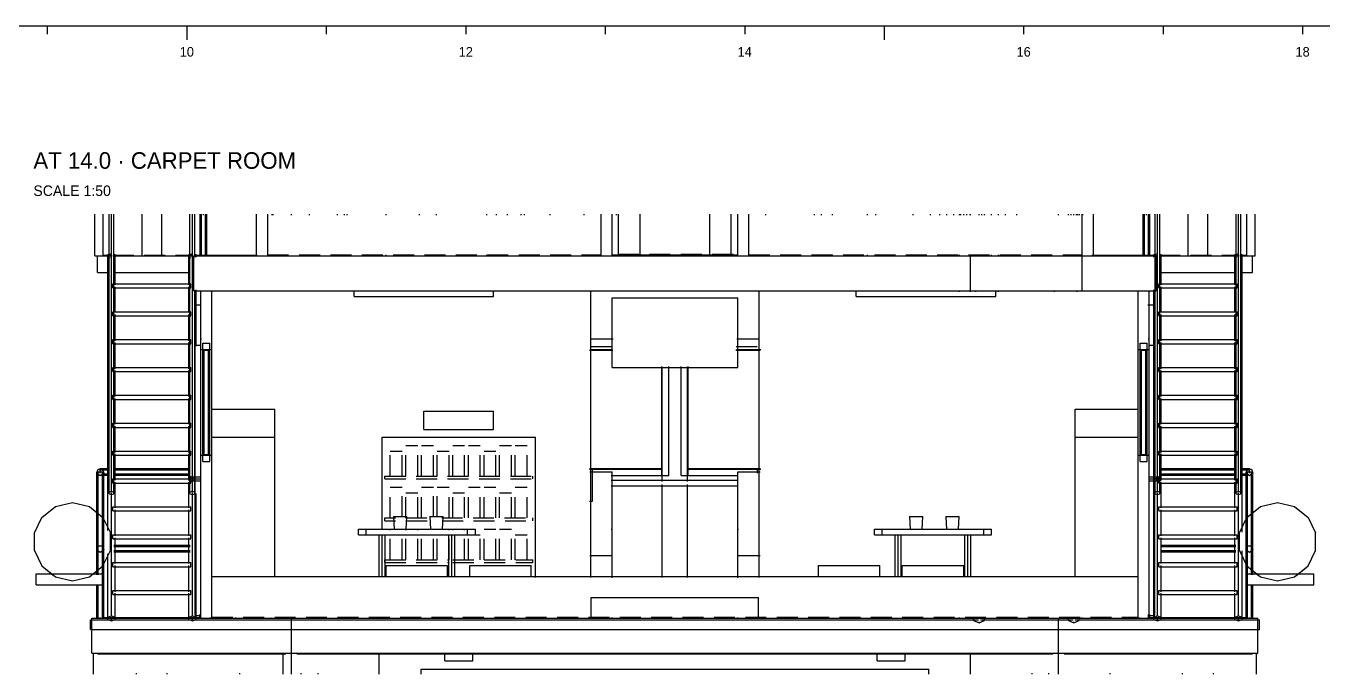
# Model space of a CAD drawing. Extents: x 5 to 836, y 5 to 589.
# Drawn here: x 209.9 to 395.9, y 182 to 275 of the extents above; entities that cross this region are included whole.
import ezdxf
from ezdxf.enums import TextEntityAlignment as Align

# ---------------------------------------------------------------- set-up
doc = ezdxf.new("R2010")
doc.units = 0
doc.linetypes.add('DASHED', pattern=[4.5, 3, -1.5])
for name, color, linetype in [('CUT', 7, 'CONTINUOUS'), ('DETAIL', 8, 'CONTINUOUS'), ('DIM', 3, 'CONTINUOUS'), ('MARKING', 4, 'DASHED'), ('OUTLINE', 7, 'CONTINUOUS'), ('TEXT', 7, 'CONTINUOUS')]:
    doc.layers.add(name, color=color, linetype=linetype)

msp = doc.modelspace()

# ---------------------------------------------------------------- linework, layer by layer
at = {"layer": 'CUT'}
for p, q in [((243, 242), (243, 248)), ((244.6, 242), (244.6, 248)), ((292.4, 242), (292.4, 248)), ((294, 242), (294, 248)), ((312, 242), (312, 248)), ((313.6, 242), (313.6, 248)), ((361.4, 242), (361.4, 248)), ((363, 242), (363, 248)), ((234, 237), (234, 242)), ((234, 242), (372, 242)), ((234.2, 242.1), (243, 242.1)), ((234.2, 242.02), (234.2, 242.06)), ((234.2, 242.02), (243, 242.02)), ((294, 242.16), (312, 242.16)), ((294, 242.06), (312, 242.06)), ((363, 242.1), (371.8, 242.1)), ((363, 242.02), (371.8, 242.02)), ((371.8, 242.06), (371.8, 242.1)), ((372, 237), (372, 242)), ((234, 237), (372, 237)), ((235, 228.58), (235, 237)), ((236.6, 228.58), (236.6, 237)), ((369.4, 228.58), (369.4, 237)), ((371, 228.58), (371, 237)), ((235.3, 228.5), (235.3, 229.5)), ((235.3, 229.5), (236.3, 229.5)), ((236.3, 228.5), (236.3, 229.5)), ((369.7, 229.5), (370.7, 229.5)), ((369.7, 228.5), (369.7, 229.5)), ((370.7, 228.5), (370.7, 229.5)), ((235, 228.58), (236.6, 228.58)), ((235.3, 228.5), (236.3, 228.5)), ((235.5, 213.5), (235.5, 228.5)), ((236.1, 213.5), (236.1, 228.5)), ((369.4, 228.58), (371, 228.58)), ((369.7, 228.5), (370.7, 228.5)), ((369.9, 213.5), (369.9, 228.5)), ((370.5, 213.5), (370.5, 228.5)), ((236.6, 190), (236.6, 216)), ((236.6, 216), (245.6, 216)), ((245.6, 196), (245.6, 216)), ((360.4, 216), (369.4, 216)), ((360.4, 196), (360.4, 216)), ((369.4, 190), (369.4, 216)), ((235, 190), (235, 213.42)), ((235, 213.42), (236.6, 213.42)), ((235.3, 213.5), (236.3, 213.5)), ((235.3, 212.5), (235.3, 213.5)), ((235.3, 212.5), (236.3, 212.5)), ((236.3, 212.5), (236.3, 213.5)), ((369.4, 213.42), (371, 213.42)), ((369.7, 213.5), (370.7, 213.5)), ((369.7, 212.5), (369.7, 213.5)), ((369.7, 212.5), (370.7, 212.5)), ((370.7, 212.5), (370.7, 213.5)), ((371, 190), (371, 213.42)), ((220.12, 210.85), (220.31, 211.4)), ((220.12, 210.85), (220.6, 210.5)), ((220.31, 211.4), (220.89, 211.4)), ((220.6, 210.5), (221.08, 210.85)), ((220.89, 211.4), (221.08, 210.85)), ((233.29, 210.18), (233.6, 210.36)), ((233.6, 210.36), (233.91, 210.18)), ((372.09, 210.18), (372.4, 210.36)), ((372.4, 210.36), (372.71, 210.18)), ((384.92, 210.85), (385.11, 211.4)), ((384.92, 210.85), (385.4, 210.5)), ((385.11, 211.4), (385.69, 211.4)), ((385.4, 210.5), (385.88, 210.85)), ((385.69, 211.4), (385.88, 210.85)), ((233.29, 209.82), (233.29, 210.18)), ((233.29, 209.82), (233.6, 209.64)), ((233.6, 209.64), (233.91, 209.82)), ((233.91, 209.82), (233.91, 210.18)), ((372.09, 209.82), (372.09, 210.18)), ((372.09, 209.82), (372.4, 209.64)), ((372.4, 209.64), (372.71, 209.82)), ((372.71, 209.82), (372.71, 210.18)), ((214.17, 206.05), (216.6, 206.6)), ((216.6, 206.6), (219.03, 206.05)), ((386.97, 206.05), (389.4, 206.6)), ((389.4, 206.6), (391.83, 206.05)), ((212.22, 204.49), (214.17, 206.05)), ((219.03, 206.05), (220.98, 204.49)), ((385.02, 204.49), (386.97, 206.05)), ((391.83, 206.05), (393.78, 204.49)), ((211.14, 202.25), (212.22, 204.49)), ((220.98, 204.49), (222.06, 202.25)), ((258.73, 202), (258.73, 202.8)), ((258.73, 202.8), (273.27, 202.8)), ((273.27, 202), (273.27, 202.8)), ((332.73, 202.8), (347.27, 202.8)), ((332.73, 202), (332.73, 202.8)), ((347.27, 202), (347.27, 202.8)), ((383.94, 202.25), (385.02, 204.49)), ((393.78, 204.49), (394.86, 202.25)), ((211.14, 199.75), (211.14, 202.25)), ((222.06, 199.75), (222.06, 202.25)), ((258.73, 202), (273.27, 202)), ((332.73, 202), (347.27, 202)), ((383.94, 199.75), (383.94, 202.25)), ((394.86, 199.75), (394.86, 202.25)), ((211.14, 199.75), (212.22, 197.51)), ((220.12, 199.85), (220.31, 200.4)), ((220.12, 199.85), (220.6, 199.5)), ((220.31, 200.4), (220.89, 200.4)), ((220.6, 199.5), (221.08, 199.85)), ((220.89, 200.4), (221.08, 199.85)), ((220.98, 197.51), (222.06, 199.75)), ((383.94, 199.75), (385.02, 197.51)), ((384.92, 199.85), (385.11, 200.4)), ((384.92, 199.85), (385.4, 199.5)), ((385.11, 200.4), (385.69, 200.4)), ((385.4, 199.5), (385.88, 199.85)), ((385.69, 200.4), (385.88, 199.85)), ((393.78, 197.51), (394.86, 199.75)), ((212.22, 197.51), (214.17, 195.95)), ((219.03, 195.95), (220.98, 197.51)), ((273.6, 196), (273.6, 197.6)), ((273.6, 197.6), (282.4, 197.6)), ((282.4, 196), (282.4, 197.6)), ((323.6, 197.6), (332.4, 197.6)), ((323.6, 196), (323.6, 197.6)), ((332.4, 196), (332.4, 197.6)), ((385.02, 197.51), (386.97, 195.95)), ((391.83, 195.95), (393.78, 197.51)), ((214.17, 195.95), (216.6, 195.4)), ((216.6, 195.4), (219.03, 195.95)), ((236.6, 196), (369.4, 196)), ((386.97, 195.95), (389.4, 195.4)), ((389.4, 195.4), (391.83, 195.95)), ((219.4, 190), (386.6, 190)), ((219.4, 185), (219.4, 190)), ((221, 190.1), (235, 190.1)), ((221, 190), (221, 190.07)), ((248, 182), (248, 190)), ((358, 182), (358, 190)), ((371, 190.1), (385, 190.1)), ((385, 190.03), (385, 190.1)), ((386.6, 185), (386.6, 190)), ((219.4, 185), (386.6, 185)), ((219.6, 182), (219.6, 185)), ((220.2, 184.9), (220.2, 184.97)), ((220.2, 184.9), (247.2, 184.9)), ((246.8, 182), (246.8, 185)), ((247.2, 184.93), (247.2, 185)), ((248.8, 184.94), (248.8, 185)), ((248.8, 184.9), (357.2, 184.9)), ((357.2, 184.9), (357.2, 184.96)), ((358.8, 184.9), (358.8, 184.97)), ((358.8, 184.9), (385.8, 184.9)), ((385.8, 184.93), (385.8, 185)), ((386.4, 182), (386.4, 185))]:
    msp.add_line(p, q, dxfattribs=at)
at = {"layer": 'DETAIL'}
for p, q in [((219.8, 242), (219.8, 248)), ((221, 242), (221, 248)), ((221.85, 207.88), (221.85, 248)), ((222.2, 208.24), (222.2, 248)), ((222.55, 207.88), (222.55, 248)), ((226.6, 242), (226.6, 248)), ((229.4, 242), (229.4, 248)), ((233.45, 207.88), (233.45, 248)), ((233.8, 208.24), (233.8, 248)), ((234.15, 241.84), (234.15, 248)), ((234.92, 242), (234.92, 248)), ((235.11, 242), (235.11, 248)), ((235.4, 247.86), (235.4, 248)), ((235.69, 242), (235.69, 248)), ((235.88, 242), (235.88, 248)), ((243, 242), (243, 248)), ((244.6, 242), (244.6, 248)), ((245.22, 247.86), (245.22, 248)), ((245.4, 247.86), (245.4, 248)), ((248, 247.86), (248, 248)), ((250.6, 247.86), (250.6, 248)), ((254.6, 247.86), (254.6, 248)), ((255.6, 247.86), (255.6, 248)), ((256, 247.86), (256, 248)), ((261.6, 247.86), (261.6, 248)), ((266.38, 247.86), (266.38, 248)), ((268.82, 247.86), (268.82, 248)), ((276, 247.86), (276, 248)), ((277.4, 247.86), (277.4, 248)), ((279, 247.86), (279, 248)), ((281.4, 247.86), (281.4, 248)), ((289.98, 247.86), (289.98, 248)), ((292.4, 242), (292.4, 248)), ((292.42, 247.86), (292.42, 248)), ((294, 242), (294, 248)), ((294.6, 247.86), (294.6, 248)), ((294.92, 242), (294.92, 248)), ((298, 242), (298, 248)), ((308, 242), (308, 248)), ((311.08, 242), (311.08, 248)), ((312, 242), (312, 248)), ((313.58, 247.86), (313.58, 248)), ((313.6, 242), (313.6, 248)), ((316.02, 247.86), (316.02, 248)), ((323, 247.86), (323, 248)), ((325.6, 247.86), (325.6, 248)), ((330.6, 247.86), (330.6, 248)), ((331.8, 247.86), (331.8, 248)), ((337.18, 247.86), (337.18, 248)), ((339.62, 247.86), (339.62, 248)), ((342, 247.86), (342, 248)), ((343, 247.86), (343, 248)), ((343.8, 247.86), (343.8, 248)), ((343.97, 247.86), (343.97, 248)), ((344.4, 247.86), (344.4, 248)), ((344.83, 247.86), (344.83, 248)), ((345.32, 247.86), (345.32, 248)), ((345.4, 247.86), (345.4, 248)), ((346.62, 247.86), (346.62, 248)), ((347, 247.86), (347, 248)), ((347.38, 247.86), (347.38, 248)), ((348.4, 247.86), (348.4, 248)), ((349.4, 247.86), (349.4, 248)), ((350.4, 247.86), (350.4, 248)), ((352, 247.86), (352, 248)), ((358, 247.86), (358, 248)), ((359.42, 247.86), (359.42, 248)), ((359.8, 247.86), (359.8, 248)), ((360.18, 247.86), (360.18, 248)), ((360.6, 247.86), (360.6, 248)), ((360.78, 247.86), (360.78, 248)), ((361, 247.86), (361, 248)), ((361.4, 237), (361.4, 248)), ((361.48, 247.86), (361.48, 248)), ((363, 242), (363, 248)), ((370.12, 242), (370.12, 248)), ((370.31, 242), (370.31, 248)), ((370.6, 247.86), (370.6, 248)), ((370.89, 242), (370.89, 248)), ((371.08, 242), (371.08, 248)), ((371.85, 207.88), (371.85, 248)), ((372.2, 208.24), (372.2, 248)), ((372.55, 207.88), (372.55, 248)), ((376.6, 242), (376.6, 248)), ((379.4, 242), (379.4, 248)), ((383.45, 207.88), (383.45, 248)), ((383.8, 208.24), (383.8, 248)), ((384.15, 207.88), (384.15, 248)), ((385, 242), (385, 248)), ((386.2, 242), (386.2, 248)), ((219.8, 242), (222.02, 242)), ((220.2, 239.6), (220.2, 242)), ((221.68, 242.18), (222.07, 242.31)), ((221.68, 202.62), (221.68, 242.18)), ((221.68, 241.82), (221.94, 241.73)), ((222.44, 242), (233.63, 242)), ((222.46, 242.27), (222.72, 242.18)), ((222.59, 241.78), (222.72, 241.82)), ((222.72, 237.84), (222.72, 242.18)), ((233.28, 242.18), (233.67, 242.31)), ((233.28, 241.82), (233.54, 241.73)), ((233.29, 237.84), (233.29, 242.18)), ((234, 237), (234, 242)), ((234, 242), (372.14, 242)), ((234.06, 242.27), (234.32, 242.18)), ((234.32, 241.82), (234.32, 242.18)), ((235.4, 242), (235.4, 242.14)), ((250.6, 242), (250.6, 242.14)), ((254.6, 242), (254.6, 242.14)), ((255.6, 242), (255.6, 242.14)), ((256, 242), (256, 242.14)), ((261.6, 242), (261.6, 242.14)), ((276, 242), (276, 242.14)), ((277.4, 242), (277.4, 242.14)), ((281.4, 242), (281.4, 242.14)), ((325.6, 242), (325.6, 242.14)), ((330.6, 242), (330.6, 242.14)), ((343.8, 242), (343.8, 242.14)), ((345.4, 236.86), (345.4, 242.14)), ((348.4, 242), (348.4, 242.14)), ((349.4, 242), (349.4, 242.14)), ((350.4, 242), (350.4, 242.14)), ((352, 242), (352, 242.14)), ((361, 242), (361, 242.14)), ((370.6, 242), (370.6, 242.14)), ((371.68, 242.18), (372.07, 242.31)), ((371.68, 241.82), (371.68, 242.18)), ((372, 237), (372, 242)), ((372.41, 242), (383.71, 242)), ((372.46, 242.27), (372.72, 242.18)), ((372.59, 241.78), (372.72, 241.82)), ((372.71, 237.84), (372.71, 242.18)), ((383.28, 242.18), (383.67, 242.31)), ((383.28, 237.84), (383.28, 242.18)), ((383.28, 241.82), (383.54, 241.73)), ((383.99, 242), (386.2, 242)), ((384.06, 242.27), (384.32, 242.18)), ((384.19, 241.78), (384.32, 241.82)), ((384.32, 202.34), (384.32, 242.18)), ((385.8, 239.6), (385.8, 242)), ((220.2, 239.6), (221.88, 239.6)), ((222.58, 239.6), (233.49, 239.6)), ((372.55, 239.6), (383.43, 239.6)), ((384.27, 239.6), (385.8, 239.6)), ((222.4, 237.4), (222.4, 238)), ((222.4, 238), (233.6, 238)), ((222.4, 237.4), (233.6, 237.4)), ((222.72, 233.86), (222.72, 237.56)), ((233.29, 233.86), (233.29, 237.56)), ((233.6, 237.4), (233.6, 238)), ((234, 237), (372, 237)), ((234.15, 207.88), (234.15, 237.1)), ((234.32, 229.04), (234.32, 237.14)), ((235, 190), (235, 237)), ((236.6, 190), (236.6, 237)), ((257, 236.2), (257, 237)), ((277, 236.2), (277, 237)), ((290.92, 195.88), (290.92, 237)), ((315.08, 195.88), (315.08, 237)), ((329, 236.2), (329, 237)), ((343.8, 236.86), (343.8, 237)), ((346.12, 236.86), (346.12, 237)), ((349, 236.2), (349, 237)), ((349.4, 236.87), (349.4, 237)), ((357.4, 236.87), (357.4, 237)), ((360.68, 236.86), (360.68, 237)), ((369.4, 190), (369.4, 237)), ((371, 190), (371, 237)), ((371.68, 189.82), (371.68, 237.14)), ((372.4, 238), (383.6, 238)), ((372.4, 237.4), (372.4, 238)), ((372.4, 237.4), (383.6, 237.4)), ((372.71, 233.86), (372.71, 237.56)), ((383.28, 233.86), (383.28, 237.56)), ((383.6, 237.4), (383.6, 238)), ((234.22, 235), (235.06, 235)), ((257, 236.2), (277, 236.2)), ((294, 226), (294, 236)), ((294, 236), (312, 236)), ((312, 226), (312, 236)), ((329, 236.2), (349, 236.2)), ((370.8, 235), (371.92, 235)), ((222.4, 233.4), (222.4, 234)), ((222.4, 234), (233.6, 234)), ((222.4, 233.4), (233.6, 233.4)), ((222.72, 229.8), (222.72, 233.58)), ((233.29, 229.8), (233.29, 233.58)), ((233.6, 233.4), (233.6, 234)), ((372.4, 234), (383.6, 234)), ((372.4, 233.4), (372.4, 234)), ((372.4, 233.4), (383.6, 233.4)), ((372.71, 229.8), (372.71, 233.58)), ((383.28, 229.8), (383.28, 233.58)), ((383.6, 233.4), (383.6, 234)), ((222.4, 229.4), (222.4, 230)), ((222.4, 230), (233.6, 230)), ((222.4, 229.4), (233.6, 229.4)), ((222.72, 225.82), (222.72, 229.6)), ((233.29, 225.82), (233.29, 229.6)), ((233.6, 229.4), (233.6, 230)), ((234.2, 190.4), (234.2, 229.2)), ((234.2, 229.2), (235, 229.2)), ((235, 230.08), (235.13, 230.08)), ((235.3, 212.5), (235.3, 229.5)), ((235.3, 229.5), (236.3, 229.5)), ((236.3, 212.5), (236.3, 229.5)), ((290.92, 230.08), (294.13, 230.08)), ((311.87, 230.08), (315.08, 230.08)), ((369.7, 229.5), (370.7, 229.5)), ((369.7, 212.5), (369.7, 229.5)), ((370.7, 212.5), (370.7, 229.5)), ((370.87, 230.08), (371, 230.08)), ((371, 229.2), (371.8, 229.2)), ((371.8, 190.4), (371.8, 229.2)), ((372.4, 230), (383.6, 230)), ((372.4, 229.4), (372.4, 230)), ((372.4, 229.4), (383.6, 229.4)), ((372.71, 225.82), (372.71, 229.6)), ((383.28, 225.82), (383.28, 229.6)), ((383.6, 229.4), (383.6, 230)), ((235, 228.58), (236.6, 228.58)), ((235.3, 228.5), (236.3, 228.5)), ((235.5, 213.5), (235.5, 228.5)), ((236.1, 213.5), (236.1, 228.5)), ((290.76, 228.5), (294.11, 228.5)), ((290.83, 228.58), (294.05, 228.58)), ((311.75, 228.5), (315.24, 228.5)), ((311.81, 228.58), (315.31, 228.58)), ((369.4, 228.58), (371, 228.58)), ((369.7, 228.5), (370.7, 228.5)), ((369.9, 213.5), (369.9, 228.5)), ((370.5, 213.5), (370.5, 228.5)), ((222.4, 226), (233.6, 226)), ((222.4, 225.4), (222.4, 226)), ((222.4, 225.4), (233.6, 225.4)), ((222.72, 221.83), (222.72, 225.54)), ((233.29, 221.83), (233.29, 225.54)), ((233.6, 225.4), (233.6, 226)), ((294, 226), (312, 226)), ((301.1, 210.5), (301.1, 226.15)), ((301.18, 209.61), (301.18, 226.09)), ((302.1, 210.5), (302.1, 226.15)), ((303.9, 210.5), (303.9, 226.15)), ((304.82, 209.61), (304.82, 226.09)), ((304.9, 210.5), (304.9, 226.15)), ((372.4, 226), (383.6, 226)), ((372.4, 225.4), (372.4, 226)), ((372.4, 225.4), (383.6, 225.4)), ((372.71, 221.83), (372.71, 225.54)), ((383.28, 221.83), (383.28, 225.54)), ((383.6, 225.4), (383.6, 226)), ((222.4, 221.4), (222.4, 222)), ((222.4, 222), (233.6, 222)), ((222.4, 221.4), (233.6, 221.4)), ((222.72, 217.85), (222.72, 221.55)), ((233.29, 217.85), (233.29, 221.55)), ((233.6, 221.4), (233.6, 222)), ((372.4, 222), (383.6, 222)), ((372.4, 221.4), (372.4, 222)), ((372.4, 221.4), (383.6, 221.4)), ((372.71, 217.85), (372.71, 221.55)), ((383.28, 217.85), (383.28, 221.55)), ((383.6, 221.4), (383.6, 222)), ((236.6, 220), (245.6, 220)), ((245.6, 196), (245.6, 220)), ((360.4, 220), (369.4, 220)), ((360.4, 196), (360.4, 220)), ((222.4, 217.4), (222.4, 218)), ((222.4, 218), (233.6, 218)), ((233.6, 217.4), (233.6, 218)), ((372.4, 218), (383.6, 218)), ((372.4, 217.4), (372.4, 218)), ((383.6, 217.4), (383.6, 218)), ((222.4, 217.4), (233.6, 217.4)), ((222.72, 213.8), (222.72, 217.57)), ((233.29, 213.8), (233.29, 217.57)), ((236.6, 216), (245.6, 216)), ((261, 216), (283, 216)), ((261, 202.72), (261, 216)), ((283, 195.87), (283, 216)), ((360.4, 216), (369.4, 216)), ((372.4, 217.4), (383.6, 217.4)), ((372.71, 213.8), (372.71, 217.57)), ((383.28, 213.8), (383.28, 217.57)), ((222.4, 213.4), (222.4, 214)), ((222.4, 214), (233.6, 214)), ((233.6, 213.4), (233.6, 214)), ((372.4, 214), (383.6, 214)), ((372.4, 213.4), (372.4, 214)), ((383.6, 213.4), (383.6, 214)), ((222.4, 213.4), (233.6, 213.4)), ((222.72, 209.81), (222.72, 213.59)), ((233.29, 209.81), (233.29, 213.59)), ((235, 213.42), (236.6, 213.42)), ((235.3, 213.5), (236.3, 213.5)), ((235.3, 212.5), (236.3, 212.5)), ((369.4, 213.42), (371, 213.42)), ((369.7, 213.5), (370.7, 213.5)), ((369.7, 212.5), (370.7, 212.5)), ((372.4, 213.4), (383.6, 213.4)), ((372.71, 209.81), (372.71, 213.59)), ((383.28, 209.81), (383.28, 213.59)), ((220.12, 210.85), (220.31, 211.4)), ((220.12, 211), (221.08, 211)), ((220.12, 196.26), (220.12, 211)), ((220.12, 210.85), (220.31, 210.71)), ((220.31, 211.4), (220.89, 211.4)), ((220.31, 196.26), (220.31, 211)), ((220.6, 210.82), (220.6, 211.48)), ((220.6, 211.48), (221.86, 211.48)), ((220.6, 211.29), (221.86, 211.29)), ((220.89, 211.4), (221.08, 210.85)), ((220.89, 190), (220.89, 211)), ((220.98, 210.78), (221.08, 210.85)), ((221.02, 210.71), (221.86, 210.71)), ((221.02, 210.52), (221.86, 210.52)), ((221.08, 190), (221.08, 211)), ((222.56, 211.48), (233.48, 211.48)), ((222.56, 211.29), (233.48, 211.29)), ((222.56, 210.71), (233.48, 210.71)), ((222.56, 210.52), (233.48, 210.52)), ((233.29, 210.18), (233.5, 210.3)), ((233.6, 209.4), (233.6, 210.28)), ((233.6, 210.28), (235, 210.28)), ((290.76, 211.5), (301.1, 211.5)), ((290.76, 211.4), (291.17, 211.4)), ((290.78, 211), (294, 211)), ((290.83, 211.42), (301.18, 211.42)), ((291.17, 206.8), (291.17, 211.4)), ((293.84, 210.5), (302.1, 210.5)), ((294, 195.82), (294, 211)), ((303.9, 210.5), (312.02, 210.5)), ((304.82, 211.42), (315.31, 211.42)), ((304.9, 211.5), (315.24, 211.5)), ((312, 211), (315.22, 211)), ((312, 195.82), (312, 211)), ((314.83, 211.4), (315.24, 211.4)), ((314.83, 210.84), (314.83, 211.4)), ((371, 210.28), (372.4, 210.28)), ((372.4, 209.4), (372.4, 210.28)), ((372.61, 210.24), (372.71, 210.18)), ((372.66, 211.48), (383.44, 211.48)), ((372.66, 211.29), (383.44, 211.29)), ((372.66, 210.71), (383.44, 210.71)), ((372.66, 210.52), (383.44, 210.52)), ((384.28, 211.48), (385.4, 211.48)), ((384.28, 211.29), (385.4, 211.29)), ((384.28, 210.71), (385.12, 210.71)), ((384.28, 210.52), (385.12, 210.52)), ((384.92, 210.85), (385.11, 211.4)), ((384.92, 211), (385.88, 211)), ((384.92, 190), (384.92, 211)), ((384.92, 210.85), (385.11, 210.71)), ((385.11, 211.4), (385.69, 211.4)), ((385.11, 190), (385.11, 211)), ((385.4, 210.82), (385.4, 211.48)), ((385.69, 211.4), (385.88, 210.85)), ((385.69, 196.26), (385.69, 211)), ((385.78, 210.78), (385.88, 210.85)), ((385.88, 196.26), (385.88, 211)), ((222.4, 209.4), (222.4, 210)), ((222.4, 210), (235, 210)), ((222.4, 209.4), (233.6, 209.4)), ((222.72, 205.83), (222.72, 209.53)), ((233.29, 205.83), (233.29, 209.53)), ((233.6, 209.72), (235, 209.72)), ((293.83, 209.8), (312.03, 209.8)), ((293.83, 209), (312.03, 209)), ((301.18, 195.84), (301.18, 209.19)), ((304.82, 195.84), (304.82, 209.19)), ((371, 210), (383.6, 210)), ((371, 209.72), (372.4, 209.72)), ((372.4, 209.4), (383.6, 209.4)), ((372.71, 205.83), (372.71, 209.53)), ((383.28, 205.83), (383.28, 209.53)), ((383.6, 209.4), (383.6, 210)), ((214.17, 206.05), (216.6, 206.6)), ((216.6, 206.6), (219.03, 206.05)), ((221.85, 208.12), (222.2, 208.24)), ((221.85, 207.88), (222.2, 207.76)), ((222.2, 208.24), (222.55, 208.12)), ((222.2, 190.35), (222.2, 208.04)), ((222.2, 207.76), (222.55, 207.88)), ((233.45, 208.12), (233.8, 208.24)), ((233.45, 207.88), (233.8, 207.76)), ((233.8, 208.24), (234.15, 208.12)), ((233.8, 190.35), (233.8, 208.04)), ((233.8, 207.76), (234.15, 207.88)), ((234.32, 189.82), (234.32, 207.93)), ((290.76, 206.8), (291.17, 206.8)), ((371.85, 208.12), (372.2, 208.24)), ((371.85, 207.88), (372.2, 207.76)), ((372.2, 208.24), (372.55, 208.12)), ((372.2, 190.35), (372.2, 208.04)), ((372.2, 207.76), (372.55, 207.88)), ((383.45, 208.12), (383.8, 208.24)), ((383.45, 207.88), (383.8, 207.76)), ((383.8, 208.24), (384.15, 208.12)), ((383.8, 190.35), (383.8, 208.04)), ((383.8, 207.76), (384.15, 207.88)), ((386.97, 206.05), (389.4, 206.6)), ((389.4, 206.6), (391.83, 206.05)), ((212.22, 204.49), (214.17, 206.05)), ((219.03, 206.05), (220.33, 205.01)), ((222.4, 205.4), (222.4, 206)), ((222.4, 206), (233.6, 206)), ((222.4, 205.4), (233.6, 205.4)), ((222.72, 201.84), (222.72, 205.55)), ((233.29, 201.84), (233.29, 205.55)), ((233.6, 205.4), (233.6, 206)), ((372.4, 206), (383.6, 206)), ((372.4, 205.4), (372.4, 206)), ((372.4, 205.4), (383.6, 205.4)), ((372.71, 201.84), (372.71, 205.55)), ((383.28, 201.84), (383.28, 205.55)), ((383.6, 205.4), (383.6, 206)), ((385.78, 205.1), (386.97, 206.05)), ((391.83, 206.05), (393.78, 204.49)), ((211.14, 202.25), (212.22, 204.49)), ((220.98, 204.49), (222.06, 202.25)), ((257.6, 202.8), (274.4, 202.8)), ((262.65, 204.6), (264.55, 204.6)), ((267.85, 204.6), (269.75, 204.6)), ((293.87, 202.8), (294, 202.8)), ((312, 202.8), (312.13, 202.8)), ((331.6, 202.8), (348.4, 202.8)), ((336.65, 204.6), (338.55, 204.6)), ((341.85, 204.6), (343.75, 204.6)), ((383.94, 202.25), (385.02, 204.49)), ((385.02, 204.49), (385.13, 204.58)), ((393.78, 204.49), (394.86, 202.25)), ((211.14, 199.75), (211.14, 202.25)), ((222.06, 199.75), (222.06, 202.25)), ((222.4, 202), (233.6, 202)), ((222.4, 201.4), (222.4, 202)), ((222.4, 201.4), (233.6, 201.4)), ((222.72, 197.87), (222.72, 201.56)), ((233.29, 197.87), (233.29, 201.56)), ((233.6, 201.4), (233.6, 202)), ((257.6, 202), (274.4, 202)), ((260.57, 196), (260.57, 202)), ((261, 196), (261, 202)), ((261.43, 196), (261.43, 202)), ((270.57, 196), (270.57, 202)), ((271, 196), (271, 202)), ((271.43, 196), (271.43, 202)), ((331.6, 202), (348.4, 202)), ((334.57, 196), (334.57, 202)), ((335, 196), (335, 202)), ((335.43, 196), (335.43, 202)), ((344.57, 196), (344.57, 202)), ((345, 196), (345, 202)), ((345.43, 196), (345.43, 202)), ((372.4, 202), (383.6, 202)), ((372.4, 201.4), (372.4, 202)), ((372.4, 201.4), (383.6, 201.4)), ((372.71, 197.87), (372.71, 201.56)), ((383.28, 197.87), (383.28, 201.56)), ((383.6, 201.4), (383.6, 202)), ((383.94, 199.75), (383.94, 202.25)), ((394.86, 199.75), (394.86, 202.25)), ((211.14, 199.75), (212.22, 197.51)), ((220.98, 197.51), (222.06, 199.75)), ((221.68, 189.82), (221.68, 199.26)), ((222.56, 200.48), (233.48, 200.48)), ((222.56, 200.29), (233.48, 200.29)), ((222.56, 199.71), (233.48, 199.71)), ((222.56, 199.52), (233.48, 199.52)), ((372.66, 200.48), (383.44, 200.48)), ((372.66, 200.29), (383.44, 200.29)), ((372.66, 199.71), (383.44, 199.71)), ((372.66, 199.52), (383.44, 199.52)), ((383.94, 199.75), (385.02, 197.51)), ((384.32, 189.82), (384.32, 199.68)), ((393.78, 197.51), (394.86, 199.75)), ((212.22, 197.51), (213.85, 196.21)), ((222.4, 197.4), (222.4, 198)), ((222.4, 198), (233.6, 198)), ((222.4, 197.4), (233.6, 197.4)), ((222.72, 193.81), (222.72, 197.59)), ((233.29, 193.81), (233.29, 197.59)), ((233.6, 197.4), (233.6, 198)), ((261.6, 197.6), (270.4, 197.6)), ((261.6, 196), (261.6, 197.6)), ((270.4, 196), (270.4, 197.6)), ((273.6, 196), (273.6, 197.6)), ((273.6, 197.6), (282.4, 197.6)), ((282.4, 196), (282.4, 197.6)), ((290.78, 199), (294, 199)), ((312, 199), (315.21, 199)), ((323.6, 197.6), (332.4, 197.6)), ((323.6, 196), (323.6, 197.6)), ((332.4, 196), (332.4, 197.6)), ((335.6, 197.6), (344.4, 197.6)), ((335.6, 196), (335.6, 197.6)), ((344.4, 196), (344.4, 197.6)), ((372.4, 198), (383.6, 198)), ((372.4, 197.4), (372.4, 198)), ((372.4, 197.4), (383.6, 197.4)), ((372.71, 193.81), (372.71, 197.59)), ((383.28, 193.81), (383.28, 197.59)), ((383.6, 197.4), (383.6, 198)), ((385.02, 197.51), (385.13, 197.42)), ((392.15, 196.21), (393.78, 197.51)), ((211.4, 194.8), (211.4, 196.4)), ((211.4, 196.4), (221, 196.4)), ((219.35, 196.21), (220.33, 196.99)), ((221, 194.8), (221, 196.4)), ((236.6, 196), (369.4, 196)), ((385, 194.8), (385, 196.4)), ((385, 196.4), (394.6, 196.4)), ((385.78, 196.9), (386.65, 196.21)), ((394.6, 194.8), (394.6, 196.4)), ((211.4, 194.8), (221, 194.8)), ((220.12, 190), (220.12, 194.87)), ((220.31, 190), (220.31, 194.87)), ((222.4, 193.4), (222.4, 194)), ((222.4, 194), (233.6, 194)), ((222.72, 189.82), (222.72, 193.6)), ((233.29, 189.82), (233.29, 193.6)), ((233.6, 193.4), (233.6, 194)), ((372.4, 194), (383.6, 194)), ((372.4, 193.4), (372.4, 194)), ((372.71, 189.82), (372.71, 193.6)), ((383.28, 189.82), (383.28, 193.6)), ((383.6, 193.4), (383.6, 194)), ((385, 194.8), (394.6, 194.8)), ((385.69, 190), (385.69, 194.87)), ((385.88, 190), (385.88, 194.87)), ((222.4, 193.4), (233.6, 193.4)), ((291, 190), (291, 193)), ((291, 193), (315, 193)), ((315, 190), (315, 193)), ((372.4, 193.4), (383.6, 193.4)), ((219.2, 188.4), (219.2, 189.8)), ((219.2, 189.8), (346.51, 189.8)), ((219.4, 190), (221.91, 190)), ((219.4, 185), (219.4, 190)), ((220.6, 190), (220.6, 190.14)), ((221.68, 190.18), (222.2, 190.35)), ((221.68, 189.82), (222.2, 189.65)), ((222.2, 190.35), (222.72, 190.18)), ((222.2, 189.65), (222.2, 189.93)), ((222.2, 189.65), (222.72, 189.82)), ((222.61, 190), (233.49, 190)), ((233.28, 190.18), (233.8, 190.35)), ((233.28, 189.82), (233.8, 189.65)), ((233.8, 190.35), (234.32, 190.18)), ((233.8, 189.65), (233.8, 189.93)), ((233.8, 189.65), (234.32, 189.82)), ((234.19, 190), (371.88, 190)), ((234.2, 190.4), (235, 190.4)), ((234.31, 190), (234.31, 190.56)), ((234.6, 190), (234.6, 190.14)), ((234.89, 190), (234.89, 190.56)), ((235.08, 190), (235.08, 190.14)), ((236.42, 190), (236.42, 190.14)), ((237.8, 190), (237.8, 190.14)), ((248, 182), (248, 190)), ((255.58, 190), (255.58, 190.14)), ((259.22, 190), (259.22, 190.14)), ((261, 190), (261, 190.14)), ((278.38, 190), (278.38, 190.14)), ((282.02, 190), (282.02, 190.14)), ((283, 190), (283, 190.14)), ((290.92, 190), (290.92, 190.14)), ((294, 190), (294, 190.14)), ((301.18, 190), (301.18, 190.14)), ((304.82, 190), (304.82, 190.14)), ((312, 190), (312, 190.14)), ((315.08, 190), (315.08, 190.14)), ((323.98, 190), (323.98, 190.14)), ((327.62, 190), (327.62, 190.14)), ((342.6, 190), (342.6, 190.14)), ((343.8, 190), (343.8, 190.14)), ((345.4, 190), (345.4, 190.14)), ((345.82, 189.68), (345.82, 190.19)), ((345.9, 190), (345.9, 190.14)), ((346.12, 190), (346.12, 190.14)), ((346.79, 189.8), (360.08, 189.8)), ((347, 190), (347, 190.14)), ((347.38, 189.68), (347.38, 190.19)), ((350.42, 190), (350.42, 190.14)), ((358, 182), (358, 190)), ((359.42, 189.68), (359.42, 190.19)), ((359.8, 190), (359.8, 190.14)), ((360.36, 189.8), (386.8, 189.8)), ((360.68, 190), (360.68, 190.14)), ((360.9, 190), (360.9, 190.14)), ((360.98, 189.68), (360.98, 190.19)), ((361.4, 190), (361.4, 190.14)), ((368.2, 190), (368.2, 190.14)), ((369.58, 190), (369.58, 190.14)), ((370.92, 190), (370.92, 190.56)), ((371, 190.4), (371.8, 190.4)), ((371.11, 190), (371.11, 190.56)), ((371.4, 190), (371.4, 190.14)), ((371.68, 190.18), (372.2, 190.35)), ((371.68, 189.82), (372.2, 189.65)), ((371.69, 190), (371.69, 190.56)), ((371.88, 190), (371.88, 190.14)), ((372.2, 190.35), (372.72, 190.18)), ((372.2, 189.65), (372.2, 189.93)), ((372.2, 189.65), (372.72, 189.82)), ((372.65, 190), (383.53, 190)), ((383.28, 190.18), (383.8, 190.35)), ((383.28, 189.82), (383.8, 189.65)), ((383.8, 190.35), (384.32, 190.18)), ((383.8, 189.65), (383.8, 189.93)), ((383.8, 189.65), (384.32, 189.82)), ((384.23, 190), (386.6, 190)), ((385.4, 190), (385.4, 190.14)), ((386.6, 185), (386.6, 190)), ((386.8, 188.4), (386.8, 189.8)), ((219.2, 188.4), (386.8, 188.4)), ((345.82, 189.68), (346.6, 189.36)), ((346.6, 189.36), (347.38, 189.68)), ((346.6, 189.36), (346.6, 189.5)), ((359.42, 189.68), (360.2, 189.36)), ((360.2, 189.36), (360.98, 189.68)), ((360.2, 189.36), (360.2, 189.5)), ((219.4, 185), (386.6, 185)), ((219.6, 182), (219.6, 185)), ((246.8, 182), (246.8, 185)), ((260.6, 182), (260.6, 184.9)), ((270, 184.9), (274, 184.9)), ((270, 183.9), (270, 184.9)), ((274, 183.9), (274, 184.9)), ((332, 183.9), (332, 184.9)), ((332, 184.9), (336, 184.9)), ((336, 183.9), (336, 184.9)), ((345.4, 182), (345.4, 184.9)), ((386.4, 182), (386.4, 185)), ((266.6, 182), (266.6, 182.69)), ((270, 183.9), (274, 183.9)), ((332, 183.9), (336, 183.9)), ((339.4, 182), (339.4, 182.69)), ((240.6, 182), (240.6, 182.14)), ((365.4, 182), (365.4, 182.14))]:
    msp.add_line(p, q, dxfattribs=at)
at = {"layer": 'DIM'}
for p, q in [((25, 275), (509, 275)), ((213, 275), (213, 273.8)), ((233, 275), (233, 273)), ((253, 275), (253, 273.8)), ((273, 275), (273, 273.8)), ((293, 275), (293, 273.8)), ((313, 275), (313, 273.8)), ((333, 275), (333, 273)), ((353, 275), (353, 273.8)), ((373, 275), (373, 273.8)), ((393, 275), (393, 273.8))]:
    msp.add_line(p, q, dxfattribs=at)
at = {"layer": 'MARKING'}
for p, q in [((324, 247.86), (324, 248)), ((341, 247.86), (341, 248)), ((221, 242.02), (221, 242.12)), ((221, 242.12), (222.12, 242.12)), ((221, 242.02), (222.12, 242.02)), ((222.4, 242.12), (233.73, 242.12)), ((222.4, 242.02), (233.73, 242.02)), ((234.01, 242.12), (235.13, 242.12)), ((234.01, 242.02), (235.13, 242.02)), ((234.2, 242.02), (234.2, 242.1)), ((234.2, 242.1), (235.04, 242.1)), ((235.83, 242.12), (243.11, 242.12)), ((235.83, 242.02), (243.11, 242.02)), ((235.88, 242.1), (243, 242.1)), ((243, 242.02), (243, 242.1)), ((244.6, 242.16), (292.4, 242.16)), ((244.6, 242.06), (244.6, 242.16)), ((244.6, 242.06), (292.4, 242.06)), ((292.4, 242.06), (292.4, 242.16)), ((294.74, 242.12), (311.26, 242.12)), ((294.74, 242.02), (311.26, 242.02)), ((294.83, 242.24), (311.34, 242.24)), ((294.83, 242.14), (311.34, 242.14)), ((294.84, 242.16), (311.3, 242.16)), ((294.84, 242.06), (311.3, 242.06)), ((313.6, 242.16), (361.4, 242.16)), ((313.6, 242.06), (313.6, 242.16)), ((313.6, 242.06), (361.4, 242.06)), ((343.8, 242.06), (343.8, 242.16)), ((361.4, 242.06), (361.4, 242.16)), ((362.8, 242.12), (370.34, 242.12)), ((362.8, 242.02), (370.34, 242.02)), ((363, 242.1), (370.26, 242.1)), ((363, 242.02), (363, 242.1)), ((370.96, 242.1), (371.8, 242.1)), ((370.96, 242.02), (372.01, 242.02)), ((371.04, 242.12), (372.01, 242.12)), ((371.8, 242.02), (371.8, 242.1)), ((372.43, 242.12), (383.6, 242.12)), ((372.43, 242.02), (383.6, 242.02)), ((384.02, 242.12), (385, 242.12)), ((384.02, 242.02), (385, 242.02)), ((385, 242.02), (385, 242.12)), ((290.86, 229), (294.07, 229)), ((311.79, 229), (315.28, 229)), ((262.18, 210.4), (262.18, 214)), ((262.18, 214), (263.88, 214)), ((263.88, 210.4), (263.88, 214)), ((264.42, 210.4), (264.42, 214.8)), ((264.42, 214.8), (266.12, 214.8)), ((266.12, 210.4), (266.12, 214.8)), ((266.66, 210.4), (266.66, 214.8)), ((266.66, 214.8), (268.36, 214.8)), ((268.36, 210.4), (268.36, 214.8)), ((268.9, 210.4), (268.9, 214)), ((268.9, 214), (270.6, 214)), ((270.6, 210.4), (270.6, 214)), ((271.14, 210.4), (271.14, 214.8)), ((271.14, 214.8), (272.84, 214.8)), ((272.84, 210.4), (272.84, 214.8)), ((273.38, 210.4), (273.38, 214.8)), ((273.38, 214.8), (275.08, 214.8)), ((275.08, 210.4), (275.08, 214.8)), ((275.62, 210.4), (275.62, 214)), ((275.62, 214), (277.32, 214)), ((277.32, 210.4), (277.32, 214)), ((277.86, 210.4), (277.86, 214.8)), ((277.86, 214.8), (279.56, 214.8)), ((279.56, 210.4), (279.56, 214.8)), ((280.1, 210.4), (280.1, 214.8)), ((280.1, 214.8), (281.8, 214.8)), ((281.8, 210.4), (281.8, 214.8)), ((261.4, 210), (261.4, 210.4)), ((261.4, 210.4), (282.6, 210.4)), ((282.6, 210), (282.6, 210.4)), ((261.4, 210), (282.6, 210)), ((262.18, 204.4), (262.18, 208.8)), ((262.18, 208.8), (263.88, 208.8)), ((263.88, 204.54), (263.88, 208.8)), ((266.66, 204.4), (266.66, 208.8)), ((266.66, 208.8), (268.36, 208.8)), ((268.36, 204.54), (268.36, 208.8)), ((268.9, 204.54), (268.9, 208.8)), ((268.9, 208.8), (270.6, 208.8)), ((270.6, 204.4), (270.6, 208.8)), ((273.38, 204.4), (273.38, 208.8)), ((273.38, 208.8), (275.08, 208.8)), ((275.08, 204.4), (275.08, 208.8)), ((275.62, 204.4), (275.62, 208.8)), ((275.62, 208.8), (277.32, 208.8)), ((277.32, 204.4), (277.32, 208.8)), ((280.1, 204.4), (280.1, 208.8)), ((280.1, 208.8), (281.8, 208.8)), ((281.8, 204.4), (281.8, 208.8)), ((264.42, 204.4), (264.42, 208)), ((264.42, 208), (266.12, 208)), ((266.12, 204.4), (266.12, 208)), ((271.14, 204.4), (271.14, 208)), ((271.14, 208), (272.84, 208)), ((272.84, 204.4), (272.84, 208)), ((277.86, 204.4), (277.86, 208)), ((277.86, 208), (279.56, 208)), ((279.56, 204.4), (279.56, 208)), ((261.4, 204), (261.4, 204.4)), ((261.4, 204.4), (262.93, 204.4)), ((261.4, 204), (262.93, 204)), ((262.18, 202.8), (262.83, 202.8)), ((262.18, 202.66), (262.18, 202.8)), ((264.42, 204.4), (268.1, 204.4)), ((264.42, 202.8), (266.12, 202.8)), ((264.42, 202.66), (264.42, 202.8)), ((264.47, 204), (268.09, 204)), ((266.12, 202.66), (266.12, 202.8)), ((269.55, 204.4), (282.6, 204.4)), ((269.55, 202.8), (270.6, 202.8)), ((269.63, 204), (282.6, 204)), ((270.6, 202.66), (270.6, 202.8)), ((271.14, 202.8), (272.84, 202.8)), ((271.14, 202.66), (271.14, 202.8)), ((272.84, 202.66), (272.84, 202.8)), ((275.62, 202.8), (277.32, 202.8)), ((275.62, 198.4), (275.62, 202.8)), ((277.32, 198.4), (277.32, 202.8)), ((277.86, 198.4), (277.86, 202.8)), ((277.86, 202.8), (279.56, 202.8)), ((279.56, 198.4), (279.56, 202.8)), ((282.6, 204), (282.6, 204.4)), ((262.18, 198.4), (262.18, 202.11)), ((263.88, 198.4), (263.88, 202.11)), ((264.42, 198.4), (264.42, 202.11)), ((266.12, 198.4), (266.12, 202.11)), ((266.66, 202), (268.36, 202)), ((266.66, 198.4), (266.66, 202)), ((268.36, 198.4), (268.36, 202)), ((268.9, 198.4), (268.9, 202.11)), ((270.6, 198.4), (270.6, 202.11)), ((272.84, 198.4), (272.84, 202.11)), ((273.38, 202), (275.08, 202)), ((273.38, 198.4), (273.38, 202)), ((275.08, 198.4), (275.08, 202)), ((280.1, 198.4), (280.1, 202)), ((280.1, 202), (281.8, 202)), ((281.8, 198.4), (281.8, 202)), ((261.4, 198), (261.4, 198.4)), ((261.4, 198.4), (270.61, 198.4)), ((261.4, 198), (270.61, 198)), ((271.16, 198.4), (282.6, 198.4)), ((271.16, 198), (282.6, 198)), ((282.6, 198), (282.6, 198.4)), ((221, 190), (221, 190.1)), ((221, 190.1), (221.84, 190.1)), ((221, 190), (221.84, 190)), ((222.68, 190.1), (233.46, 190.1)), ((222.68, 190), (233.46, 190)), ((234.16, 190.1), (235, 190.1)), ((234.16, 190), (235, 190)), ((235, 190), (235, 190.1)), ((236.6, 190.06), (236.6, 190.16)), ((236.6, 190.16), (369.4, 190.16)), ((236.6, 190.06), (369.4, 190.06)), ((369.4, 190.06), (369.4, 190.16)), ((371, 190.1), (371.84, 190.1)), ((371, 190), (371, 190.1)), ((371, 190), (371.84, 190)), ((372.68, 190.1), (383.46, 190.1)), ((372.68, 190), (383.46, 190)), ((384.16, 190.1), (385, 190.1)), ((384.16, 190), (385, 190)), ((385, 190), (385, 190.1)), ((220.2, 185), (247.2, 185)), ((220.2, 184.9), (220.2, 185)), ((220.2, 184.9), (247.2, 184.9)), ((247.2, 184.9), (247.2, 185)), ((248.8, 184.9), (248.8, 185)), ((248.8, 185), (357.2, 185)), ((248.8, 184.9), (357.2, 184.9)), ((357.2, 184.9), (357.2, 185)), ((358.8, 185), (385.8, 185)), ((358.8, 184.9), (358.8, 185)), ((358.8, 184.9), (385.8, 184.9)), ((385.8, 184.9), (385.8, 185))]:
    msp.add_line(p, q, dxfattribs=at)
at = {"layer": 'OUTLINE'}
for p, q in [((280.94, 247.86), (280.95, 248)), ((285.05, 248), (285.06, 247.86)), ((267, 217.1), (267, 219.7)), ((267, 219.7), (277, 219.7)), ((277, 217.1), (277, 219.7)), ((267, 217.1), (277, 217.1)), ((257.6, 202), (257.6, 202.8)), ((262.65, 204.6), (262.74, 202.8)), ((264.46, 202.8), (264.55, 204.6)), ((267.85, 204.6), (267.94, 202.8)), ((269.66, 202.8), (269.75, 204.6)), ((274.4, 202), (274.4, 202.8)), ((331.6, 202), (331.6, 202.8)), ((336.65, 204.6), (336.74, 202.8)), ((338.46, 202.8), (338.55, 204.6)), ((341.85, 204.6), (341.94, 202.8)), ((343.66, 202.8), (343.75, 204.6)), ((348.4, 202), (348.4, 202.8)), ((239.98, 190.14), (240, 190)), ((245.2, 190), (245.22, 190.14)), ((225.8, 184.86), (225.8, 185)), ((230.2, 184.86), (230.2, 185)), ((260.6, 182), (260.6, 184.9)), ((345.4, 182), (345.4, 184.9)), ((375.8, 184.86), (375.8, 185)), ((380.2, 184.86), (380.2, 185)), ((266.6, 182.69), (339.4, 182.69)), ((225.8, 182), (225.8, 182.14)), ((230.2, 182), (230.2, 182.14)), ((240.6, 182), (240.6, 182.14)), ((249.42, 182), (249.42, 182.14)), ((251.78, 182.14), (251.78, 182)), ((354.22, 182), (354.22, 182.14)), ((356.58, 182.14), (356.58, 182)), ((365.4, 182), (365.4, 182.14)), ((375.8, 182), (375.8, 182.14)), ((380.2, 182), (380.2, 182.14))]:
    msp.add_line(p, q, dxfattribs=at)

# ---------------------------------------------------------------- texts
at = {"layer": 'TEXT'}
for s, p in [('10', (233, 270.6)), ('12', (273, 270.6)), ('14', (313, 270.6)), ('16', (353, 270.6)), ('18', (393, 270.6))]:
    msp.add_text(s, height=1.37, dxfattribs=at).set_placement(p, align=Align.CENTER)
for s, height, p in [('AT 14.0 · CARPET ROOM', 2.38, (211, 254.5)), ('SCALE 1:50', 1.51, (211, 250.6))]:
    msp.add_text(s, height=height, dxfattribs=at).set_placement(p)

doc.saveas('drawing.dxf')
